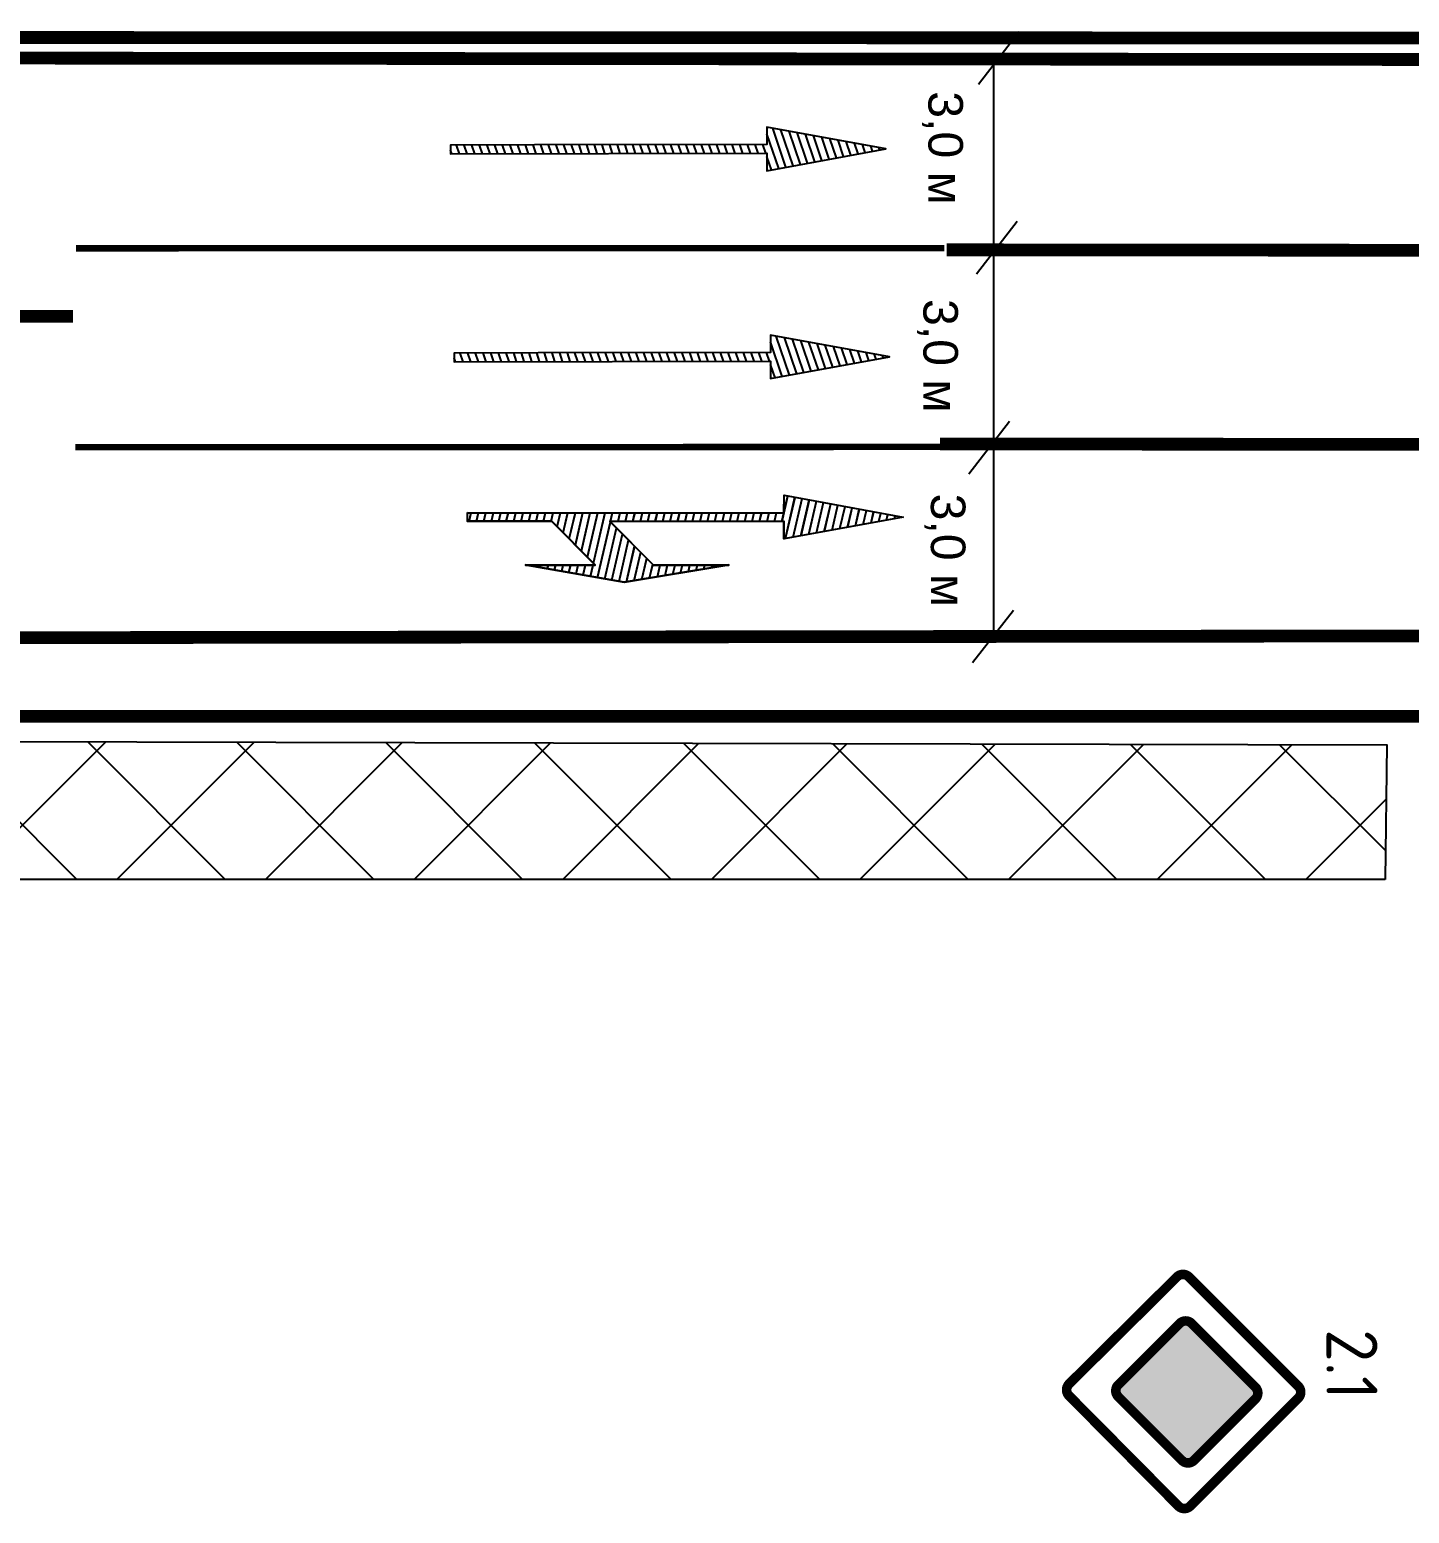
# Model space of a CAD drawing. Header units: millimetres. Extents: x 1734 to 2050, y 1482 to 1843.
# Drawn here: x 1814.63 to 1830.05, y 1808.14 to 1824.73 of the extents above; entities that cross this region are included whole.
import ezdxf

# ---------------------------------------------------------------- set-up
doc = ezdxf.new("R2010")
doc.units = ezdxf.units.MM
for name, pattern in [('1.3', [17.848385, 5.910826, -0.0001, 11.937459]), ('1.6_3_1', [4, 0, -1, 3]), ('JIS_02_0.7', [1.35, 0.75, -0.6])]:
    doc.linetypes.add(name, pattern=pattern)
doc.layers.add('КПЧ', color=9, linetype='Continuous')
doc.layers.add('Разметки', color=7, linetype='Continuous')
doc.styles.add('ROMAND', font='ROMAND.SHX', dxfattribs={"height": 2})
doc.styles.get("Standard").update_dxf_attribs({"font": 'arial.ttf'})

msp = doc.modelspace()

# ---------------------------------------------------------------- hatches: boundary and pattern name
h = msp.add_hatch()
h.set_pattern_fill('ANSI37', color=256, scale=0.37, angle=360)
h.set_pattern_definition([(44.99999999999999, (-3071.474400456191, -2578.426971766019), (-0.8306736911988964, 0.8306736911988969), []), (135, (-3071.474400456191, -2578.426971766019), (-0.8306736911988969, -0.8306736911988963), [])])
h.paths.add_polyline_path([(1829.782068146825, 1815.231931783557), (1829.799916962823, 1816.73397199154), (1792.53686341333, 1816.82604633202), (1792.53686341333, 1815.231931783557)])
h = msp.add_hatch(color=2)
h.dxf.hatch_style = 1
h.paths.add_polyline_path([(1827.618449411206, 1810.268045556177, 0.4142135623730951), (1827.486219030059, 1810.268045556177), (1826.798918808317, 1809.580745334435, 0.414213562373097), (1826.798918808317, 1809.448514953288), (1827.51203575765, 1808.735398003957, 0.4142135623730911), (1827.644266138796, 1808.735398003957), (1828.331566360537, 1809.422698225699, 0.414213562373097), (1828.331566360537, 1809.554928606845)])
at = {"layer": 'Разметки', "linetype": 'Continuous', "ltscale": 0.5, "true_color": 0xffffff}
h = msp.add_hatch(dxfattribs=at)
h.set_pattern_fill('ANSI31', scale=0.6491235880986279, angle=573.7577524023986, style=0)
h.set_pattern_definition([(108.7577524009949, (4633.120093262753, 2138.261430117615), (0.07683080572563498, 0.02609213820926858), [])])
h.paths.add_polyline_path([(1824.201843238734, 1823.399113102618), (1822.870741088284, 1823.640344189171), (1822.871061565752, 1823.445607376445), (1820.274570729408, 1823.441334343559), (1819.333342801228, 1823.439785369134), (1819.333503039961, 1823.342416962782), (1822.871221804486, 1823.348238970084), (1822.871542281947, 1823.153502157361)])
h = msp.add_hatch(dxfattribs=at)
h.set_pattern_fill('ANSI31', scale=0.6491235880986279, angle=573.7577524023986, style=0)
h.set_pattern_definition([(108.7577524009949, (4633.16050897338, 2135.936993437474), (0.07683080572563498, 0.02609213820926858), [])])
h.paths.add_polyline_path([(1824.242258949362, 1821.074676422477), (1822.911156798912, 1821.31590750903), (1822.91147727638, 1821.121170696304), (1820.314986440036, 1821.116897663418), (1819.373758511856, 1821.115348688993), (1819.373918750589, 1821.017980282641), (1822.911637515113, 1821.023802289943), (1822.911957992575, 1820.82906547722)])
at = {"layer": 'Разметки', "linetype": 'Continuous', "ltscale": 0.5}
h = msp.add_hatch(dxfattribs=at)
h.set_pattern_fill('ANSI31', scale=0.6491235880986278, angle=391.9502369579378, style=0)
h.set_pattern_definition([(76.95023695793765, (4644.913704674424, 1781.321150148166), (-0.07904494131946974, 0.01832128916270424), [])])
h.paths.add_polyline_path([(1823.062022013859, 1819.233522870158), (1823.061908643881, 1819.03878582673), (1824.392753486447, 1819.281432436161), (1823.062192068828, 1819.525628435306), (1823.062078698849, 1819.330891391873), (1819.52435574321, 1819.332950946491), (1819.524299058219, 1819.235582424782), (1820.465528101467, 1819.23503446988), (1820.952087285094, 1818.747908436359), (1820.173139111372, 1818.748361916271), (1821.276535654162, 1818.552982442962), (1822.445071284717, 1818.747039266523), (1821.60121076319, 1818.747530536432), (1821.114651579563, 1819.23465656995)])
h = msp.add_hatch(dxfattribs=at)
h.set_pattern_fill('ANSI31', scale=0.6491235880986277, angle=751.9208893192247, style=0)
h.set_pattern_definition([(76.92088931922451, (4644.895014381205, 1779.876842177464), (-0.0790355465496034, 0.01836177459798786), [])])
h.paths.add_polyline_path([(1823.062529118605, 1819.232694454273), (1823.062529118606, 1819.037957377845), (1824.3932324742, 1819.281378723383), (1823.062529118605, 1819.524800068922), (1823.062529118606, 1819.330062992487), (1819.524805563462, 1819.330062992482), (1819.524805563461, 1819.232694454274), (1820.466034766209, 1819.232694454272), (1820.952877457285, 1818.745851763198), (1820.173929151561, 1818.745851763194), (1821.277439251334, 1818.551114686766), (1822.445861709909, 1818.745851763201), (1821.602001045382, 1818.745851763201), (1821.115158354305, 1819.232694454272)])

# ---------------------------------------------------------------- linework, layer by layer
at = {"color": 7}
for p, q in [((1825.235252826802, 1824.120062014077), (1825.69297505047, 1824.708195652882)), ((1825.212848956686, 1822.001042435339), (1825.670571180353, 1822.589176074143)), ((1825.126747402066, 1819.765058991657), (1825.584469625734, 1820.353192630462)), ((1825.169695664188, 1817.654393890065), (1825.627417887856, 1818.24252752887))]:
    msp.add_line(p, q, dxfattribs=at)
msp.add_line((1825.406365550953, 1817.947499865135), (1825.406365550953, 1824.407625125996))
at = {"color": 7, "linetype": 'Continuous'}
for p, q in [((1828.811260354805, 1809.565159234319), (1827.588302186347, 1810.788117402777)), ((1827.603776157837, 1808.225444656204), (1828.811260354805, 1809.432928853173))]:
    msp.add_line(p, q, dxfattribs=at)
at = {"color": 250}
msp.add_lwpolyline([(1829.782068146825, 1815.231931783557), (1792.53686341333, 1815.231931783557), (1792.53686341333, 1816.82604633202), (1829.799916962823, 1816.73397199154)], close=True, dxfattribs=at)
at = {"color": 1, "linetype": 'Continuous', "const_width": 0.1068582847860084}
msp.add_lwpolyline([(1827.603776157837, 1808.225444656204), (1828.811260354805, 1809.432928853173, 0.4142135623730951), (1828.811260354805, 1809.565159234319), (1827.588302186347, 1810.788117402777, 0.4142135623730943), (1827.456071805201, 1810.788117402777), (1826.249161408789, 1809.59097596191, 0.4142135623730951), (1826.249161408789, 1809.458745580763), (1827.471545776691, 1808.225444656204, 0.4142135623730951)], format="xyb", close=True, dxfattribs=at)
at = {"color": 7, "linetype": 'Continuous', "const_width": 0.1068582847860084}
msp.add_lwpolyline([(1827.644266138796, 1808.735398003957), (1828.331566360537, 1809.422698225699, 0.4142135623730951), (1828.331566360537, 1809.554928606845), (1827.618449411206, 1810.268045556177, 0.4142135623730943), (1827.486219030059, 1810.268045556177), (1826.798918808317, 1809.580745334435, 0.4142135623730951), (1826.798918808317, 1809.448514953288), (1827.51203575765, 1808.735398003957, 0.4142135623730951)], format="xyb", close=True, dxfattribs=at)
at = {"color": 7, "linetype": 'Continuous'}
for centre, start, end in [((1827.548544702044, 1810.733005715061), 45, 135), ((1828.745145164232, 1809.499044043746), 315, 45)]:
    msp.add_arc(centre, 0.09350099918775735, start, end, dxfattribs=at)
at = {"layer": 'КПЧ', "color": 0, "lineweight": 30, "const_width": 0.1424777130480112}
for points in [[(1833.9085124841, 1822.260621919087), (1824.879350338846, 1822.269323675694)], [(1833.836565506541, 1820.090619022254), (1824.807403361287, 1820.099320778861)]]:
    msp.add_lwpolyline(points, dxfattribs=at)
at = {"layer": 'КПЧ', "color": 7, "lineweight": 30, "const_width": 0.1424777130480112}
msp.add_lwpolyline([(1834.013296203871, 1817.957742957155), (1794.623099248249, 1817.908695836355)], dxfattribs=at)
at = {"layer": 'КПЧ', "color": 5, "lineweight": 30, "const_width": 0.1424777130480112}
msp.add_lwpolyline([(1834.703019685623, 1817.053582623596), (1751.664363109122, 1817.061396957493)], dxfattribs=at)
at = {"layer": 'Разметки', "color": 7, "linetype": '1.3', "lineweight": 0, "const_width": 0.1424777130480112, "flags": 128}
for points in [[(1834.015819503189, 1824.636033776265), (1767.780918417964, 1824.659067291197)], [(1833.805627490452, 1824.393233778908), (1767.823248506692, 1824.459533655208)]]:
    msp.add_lwpolyline(points, dxfattribs=at)
at = {"layer": 'Разметки', "color": 7, "linetype": 'Continuous', "true_color": 0xffffff, "flags": 128}
for points in [[(1820.274570729408, 1823.441334343559), (1819.333342801228, 1823.439785369134), (1819.333503039961, 1823.342416962782), (1822.871221804486, 1823.348238970084), (1822.871542281947, 1823.153502157361), (1824.201843238734, 1823.399113102618), (1822.870741088284, 1823.640344189171), (1822.871061565752, 1823.445607376445), (1820.274570729408, 1823.441334343559)], [(1820.314986440036, 1821.116897663418), (1819.373758511856, 1821.115348688993), (1819.373918750589, 1821.017980282641), (1822.911637515113, 1821.023802289943), (1822.911957992575, 1820.82906547722), (1824.242258949362, 1821.074676422477), (1822.911156798912, 1821.31590750903), (1822.91147727638, 1821.121170696304), (1820.314986440036, 1821.116897663418)]]:
    msp.add_lwpolyline(points, dxfattribs=at)
at = {"layer": 'Разметки', "color": 7, "linetype": '1.6_3_1', "lineweight": 0, "const_width": 0.0712388565240056, "flags": 128}
for points in [[(1815.146800632916, 1822.28583629787), (1824.855290573145, 1822.288367269393)], [(1815.139478527455, 1820.063043266468), (1824.847968467684, 1820.065574237991)]]:
    msp.add_lwpolyline(points, dxfattribs=at)
at = {"layer": 'Разметки', "color": 2, "linetype": '1.3', "lineweight": 0, "const_width": 0.1424777130480112, "flags": 128}
msp.add_lwpolyline([(1815.113461819826, 1821.525584357567), (1751.565822958807, 1821.640285897551)], dxfattribs=at)
at = {"layer": 'Разметки', "color": 7, "linetype": 'Continuous', "flags": 128}
for points in [[(1819.524355743225, 1819.332950946497), (1823.062078698866, 1819.330891391873), (1823.062192068846, 1819.525628435298), (1824.392753486462, 1819.281432436159), (1823.061908643897, 1819.038785826733), (1823.062022013874, 1819.233522870159), (1821.114651579582, 1819.23465656995), (1821.601210763207, 1818.747530536431), (1822.445071284727, 1818.747039266524), (1821.276535654179, 1818.55298244296), (1820.173139111389, 1818.748361916274), (1820.952087285114, 1818.747908436358), (1820.465528101483, 1819.235034469882), (1819.524299058236, 1819.235582424782)], [(1819.524805563477, 1819.33006299249), (1823.062529118622, 1819.330062992487), (1823.062529118623, 1819.524800068913), (1824.393232474214, 1819.281378723382), (1823.062529118622, 1819.037957377847), (1823.06252911862, 1819.232694454274), (1821.115158354324, 1819.232694454274), (1821.602001045399, 1818.7458517632), (1822.445861709919, 1818.745851763204), (1821.27743925135, 1818.551114686764), (1820.17392915158, 1818.745851763196), (1820.952877457305, 1818.745851763197), (1820.466034766226, 1819.232694454274), (1819.524805563477, 1819.232694454274)]]:
    msp.add_lwpolyline(points, close=True, dxfattribs=at)

# ---------------------------------------------------------------- texts
at = {"color": 7, "linetype": 'Continuous', "style": 'ROMAND', "width": 0.9}
msp.add_text('2.1', height=0.569910852192045, rotation=270, dxfattribs=at).set_placement((1829.126729866863, 1810.202645430007))
at = {"linetype": 'JIS_02_0.7', "char_height": 0.3858144991811661, "attachment_point": 1, "rotation": 270}
for insert in [(1825.062314423032, 1824.04208106362), (1825.006385672747, 1821.719689391478), (1825.090028095068, 1819.544265812076)]:
    msp.add_mtext_dynamic_manual_height_columns('3,0 м', width=6.422981945477659, gutter_width=12.5, heights=[0], dxfattribs=dict(at, insert=insert))

doc.saveas('drawing.dxf')
